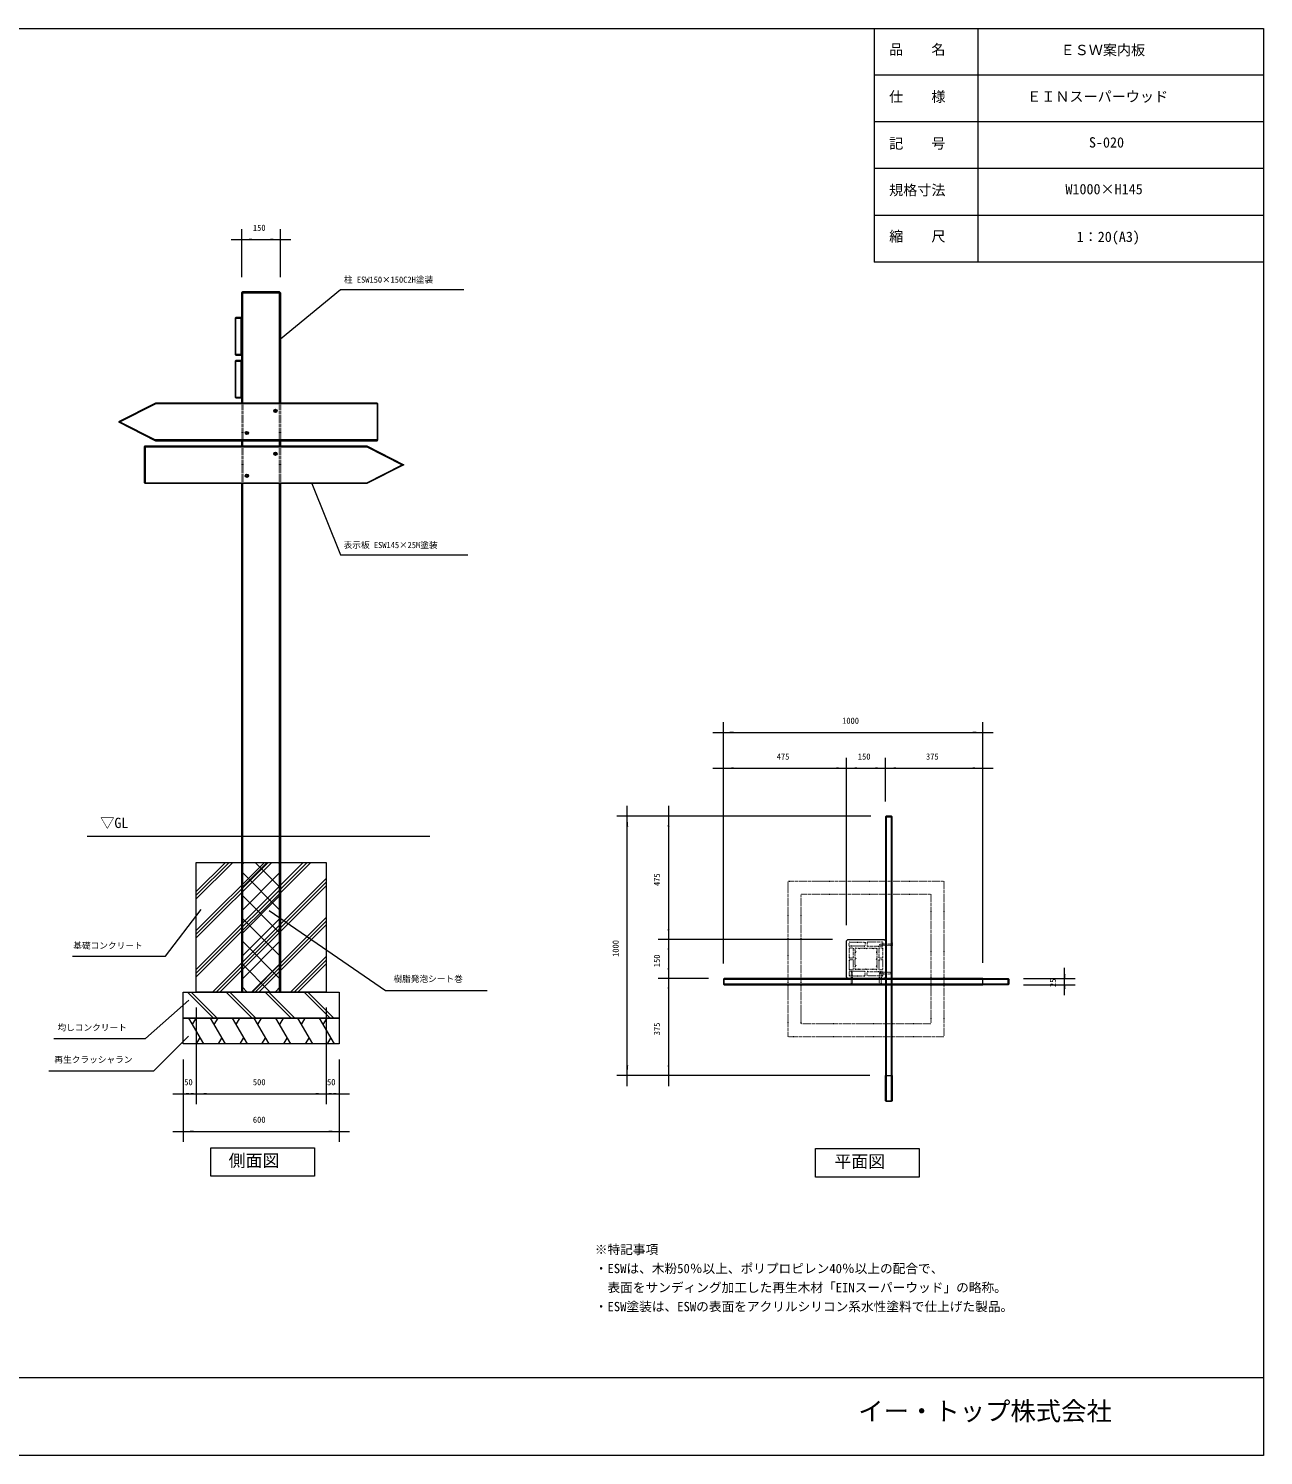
# Model space of a CAD drawing. Units: millimetres, scale not verified. Extents: x -3900 to 3900, y -2750 to 2750.
# Drawn here: x -858 to 3900, y -2750 to 2750 of the extents above; entities that cross this region are included whole.
import ezdxf
from ezdxf.enums import TextEntityAlignment as Align

# ---------------------------------------------------------------- set-up
doc = ezdxf.new("R2010")
doc.units = ezdxf.units.MM
doc.header["$LTSCALE"] = 20
doc.linetypes.add('USER5', pattern=[0.208282, 0.069427, -0.138855])
doc.layers.add('0-1_IMPORTED', color=30, linetype='Continuous', lineweight=18)
doc.styles.add('ＭＳ ゴシック', font='')
doc.styles.get('ＭＳ ゴシック').set_extended_font_data('MS Gothic')

msp = doc.modelspace()

# ---------------------------------------------------------------- linework, layer by layer
at = {"layer": '0-1_IMPORTED'}
for p, q in [((2400, 2750), (2400, 1850)), ((2800, 2750), (2800, 1850)), ((3900, 2570), (2400, 2570)), ((3900, 2390), (2400, 2390)), ((3900, 2210), (2400, 2210)), ((3900, 2030), (2400, 2030)), ((3900, 1850), (2400, 1850)), ((-36.85, 1731.1), (113.15, 1731.1)), ((-31.85, 1308.6), (-31.85, 1736.1)), ((108.15, 1736.1), (108.15, 1308.6)), ((-61.85, 1633.1), (-36.85, 1633.1)), ((-58.85, 1491.1), (-58.85, 1636.1)), ((-39.85, 1636.1), (-39.85, 1491.1)), ((-36.85, 1494.1), (-61.85, 1494.1)), ((-61.85, 1468.1), (-36.85, 1468.1)), ((-58.85, 1326.1), (-58.85, 1471.1)), ((-39.85, 1471.1), (-39.85, 1326.1)), ((-61.85, 1329.1), (-36.85, 1329.1)), ((-505.85, 1233.6), (-368.91, 1303.1)), ((488.15, 1303.1), (-368.91, 1303.1)), ((92.2, 1278.55), (92.2, 1280.04)), ((485.15, 1306.1), (485.15, 1161.1)), ((-505.85, 1233.6), (-368.91, 1164.1)), ((488.15, 1164.1), (-368.91, 1164.1)), ((-36.85, 1141.1), (-36.85, 1161.1)), ((-36.85, 1141.1), (-36.85, 1161.1)), ((-31.85, 1141.1), (-31.85, 1161.1)), ((-31.85, 1141.1), (-31.85, 1161.1)), ((-17.8, 1193.55), (-17.8, 1195.04)), ((108.15, 1161.1), (108.15, 1141.1)), ((108.15, 1161.1), (108.15, 1141.1)), ((113.15, 1161.1), (113.15, 1141.1)), ((113.15, 1161.1), (113.15, 1141.1)), ((-411.85, 1138.1), (445.2, 1138.1)), ((-408.85, 1141.1), (-408.85, 996.1)), ((92.2, 1113.55), (92.2, 1115.04)), ((445.2, 1138.1), (582.15, 1068.6)), ((-36.85, 976.1), (-36.85, 996.1)), ((-36.85, 976.1), (-36.85, 996.1)), ((-31.85, -963.9), (-31.85, 998.6)), ((-31.85, 976.1), (-31.85, 996.1)), ((-31.85, 976.1), (-31.85, 996.1)), ((-17.8, 1028.55), (-17.8, 1030.04)), ((108.15, 998.6), (108.15, -963.9)), ((2444, -289), (2469, -289)), ((2447, -1386), (2447, -286)), ((2466, -286), (2466, -1386)), ((688.15, -363.9), (-631.85, -363.9)), ((229, -463.9), (-211.85, -904.75)), ((214.86, -463.9), (-211.85, -890.61)), ((200.72, -463.9), (-211.85, -876.47)), ((79, -463.9), (-211.85, -754.75)), ((64.86, -463.9), (-211.85, -740.61)), ((50.72, -463.9), (-211.85, -726.47)), ((-71, -463.9), (-211.85, -604.75)), ((-99.28, -463.9), (-211.85, -576.47)), ((-85.14, -463.9), (-211.85, -590.61)), ((-36.85, -473.8), (-26.96, -463.9)), ((-36.85, -562.18), (61.43, -463.9)), ((113.15, -562.09), (14.96, -463.9)), ((113.15, -473.7), (103.34, -463.9)), ((288.15, -526.47), (-149.28, -963.9)), ((288.15, -540.61), (-135.14, -963.9)), ((113.15, -650.48), (-36.85, -500.48)), ((-36.85, -650.57), (113.15, -500.57)), ((288.15, -554.75), (-121, -963.9)), ((113.15, -738.86), (-36.85, -588.86)), ((-36.85, -738.96), (113.15, -588.96)), ((113.15, -827.25), (-36.85, -677.25)), ((-36.85, -827.35), (113.15, -677.35)), ((288.15, -676.47), (0.72, -963.9)), ((288.15, -690.61), (14.86, -963.9)), ((288.15, -704.75), (29, -963.9)), ((113.15, -915.64), (-36.85, -765.64)), ((-36.85, -915.74), (113.15, -765.74)), ((73.01, -963.9), (-36.85, -854.03)), ((3.37, -963.9), (113.15, -854.13)), ((288.15, -826.47), (150.72, -963.9)), ((288.15, -840.61), (164.86, -963.9)), ((288.15, -854.75), (179, -963.9)), ((1819, -914), (2919, -914)), ((2919, -933), (1819, -933)), ((1822, -936), (1822, -911)), ((2916, -936), (2916, -911)), ((-246, -963.9), (-146, -1063.9)), ((-231.85, -963.9), (-131.85, -1063.9)), ((-96, -963.9), (4, -1063.9)), ((-81.85, -963.9), (18.15, -1063.9)), ((-15.37, -963.9), (-36.85, -942.42)), ((54, -963.9), (154, -1063.9)), ((68.15, -963.9), (168.15, -1063.9)), ((91.76, -963.9), (113.15, -942.51)), ((204, -963.9), (304, -1063.9)), ((218.15, -963.9), (318.15, -1063.9)), ((-182.99, -1163.9), (-240.72, -1063.9)), ((-226.29, -1088.9), (-211.85, -1063.9)), ((-98.99, -1163.9), (-156.72, -1063.9)), ((-142.29, -1088.9), (-127.85, -1063.9)), ((-14.99, -1163.9), (-72.72, -1063.9)), ((-58.29, -1088.9), (-43.85, -1063.9)), ((69.01, -1163.9), (11.28, -1063.9)), ((25.71, -1088.9), (40.15, -1063.9)), ((153.01, -1163.9), (95.28, -1063.9)), ((109.71, -1088.9), (124.15, -1063.9)), ((237.01, -1163.9), (179.28, -1063.9)), ((193.71, -1088.9), (208.15, -1063.9)), ((321.01, -1163.9), (263.28, -1063.9)), ((277.71, -1088.9), (292.15, -1063.9)), ((-197.42, -1138.9), (-211.85, -1163.9)), ((-113.42, -1138.9), (-127.85, -1163.9)), ((-29.42, -1138.9), (-43.85, -1163.9)), ((54.58, -1138.9), (40.15, -1163.9)), ((138.58, -1138.9), (124.15, -1163.9)), ((222.58, -1138.9), (208.15, -1163.9)), ((306.58, -1138.9), (292.15, -1163.9)), ((2444, -1383), (2469, -1383)), ((-3900, -2450), (3900, -2450))]:
    msp.add_line(p, q, dxfattribs=at)
at = {"layer": '0-1_IMPORTED', "color": 1}
for p, q in [((-76.85, 1937), (-36.85, 1937)), ((-36.85, 1791.1), (-36.85, 1977)), ((-36.85, 1937), (113.15, 1937)), ((113.15, 1791.1), (113.15, 1977)), ((113.15, 1937), (153.15, 1937)), ((234, 996.1), (344, 721.5)), ((344, 721.5), (834, 721.5)), ((1819, -854), (1819, 77)), ((2819, -851), (2819, 77)), ((1779, 37), (1819, 37)), ((1819, 37), (2819, 37)), ((2819, 37), (2859, 37)), ((1779, -101), (1819, -101)), ((1819, -854), (1819, -61)), ((1819, -101), (2294, -101)), ((2254, -101), (2294, -101)), ((2294, -706), (2294, -61)), ((2294, -706), (2294, -61)), ((2294, -101), (2334, -101)), ((2294, -101), (2444, -101)), ((2404, -101), (2444, -101)), ((2444, -229), (2444, -61)), ((2444, -229), (2444, -61)), ((2444, -101), (2484, -101)), ((2444, -101), (2819, -101)), ((2819, -851), (2819, -61)), ((2819, -101), (2859, -101)), ((1449, -286), (1449, -246)), ((1608.1, -246), (1608.1, -286)), ((2387, -286), (1409, -286)), ((1449, -1286), (1449, -286)), ((2387, -286), (1568.1, -286)), ((1608.1, -286), (1608.1, -761)), ((68.81, -648.99), (517.65, -957.4)), ((2239, -761), (1568.1, -761)), ((2239, -761), (1568.1, -761)), ((1608.1, -721), (1608.1, -761)), ((1608.1, -761), (1608.1, -801)), ((1608.1, -761), (1608.1, -911)), ((1608.1, -871), (1608.1, -911)), ((3134, -911), (3134, -871)), ((1762, -911), (1568.1, -911)), ((1762, -911), (1568.1, -911)), ((1608.1, -911), (1608.1, -951)), ((1608.1, -911), (1608.1, -1286)), ((2976, -911), (3174, -911)), ((3134, -936), (3134, -911)), ((517.65, -957.4), (909, -957.4)), ((2976, -936), (3174, -936)), ((3134, -976), (3134, -936)), ((-211.85, -1023.9), (-211.85, -1396)), ((-211.85, -1023.9), (-211.85, -1396)), ((288.15, -1023.9), (288.15, -1396)), ((288.15, -1023.9), (288.15, -1396)), ((-261.85, -1223.9), (-261.85, -1396)), ((-261.85, -1223.9), (-261.85, -1541)), ((338.15, -1223.9), (338.15, -1396)), ((338.15, -1223.9), (338.15, -1541)), ((2384, -1286), (1409, -1286)), ((1449, -1326), (1449, -1286)), ((2384, -1286), (1568.1, -1286)), ((1608.1, -1286), (1608.1, -1326)), ((-301.85, -1356), (-261.85, -1356)), ((-261.85, -1356), (-211.85, -1356)), ((-251.85, -1356), (-211.85, -1356)), ((-211.85, -1356), (288.15, -1356)), ((-211.85, -1356), (-171.85, -1356)), ((248.15, -1356), (288.15, -1356)), ((288.15, -1356), (328.15, -1356)), ((288.15, -1356), (338.15, -1356)), ((338.15, -1356), (378.15, -1356)), ((-301.85, -1501), (-261.85, -1501)), ((-261.85, -1501), (338.15, -1501)), ((338.15, -1501), (378.15, -1501))]:
    msp.add_line(p, q, dxfattribs=at)
at = {"layer": '0-1_IMPORTED', "linetype": 'USER5'}
for p, q in [((-36.85, 1306.1), (-36.85, 1161.1)), ((-31.85, 1306.1), (-31.85, 1161.1)), ((108.15, 1306.1), (108.15, 1161.1)), ((113.15, 1306.1), (113.15, 1161.1)), ((-36.85, 1141.1), (-36.85, 996.1)), ((-31.85, 1141.1), (-31.85, 996.1)), ((108.15, 1141.1), (108.15, 996.1)), ((113.15, 1141.1), (113.15, 996.1)), ((2304, -785.5), (2304, -773)), ((2304, -796.5), (2304, -830.5)), ((2306, -771), (2363.5, -771)), ((2363.5, -787.5), (2306, -787.5)), ((2318.5, -794.5), (2306, -794.5)), ((2320.5, -830.5), (2320.5, -796.5)), ((2365.5, -773), (2365.5, -785.5)), ((2372.5, -773), (2372.5, -785.5)), ((2432, -771), (2374.5, -771)), ((2374.5, -787.5), (2432, -787.5)), ((2417.5, -796.5), (2417.5, -830.5)), ((2432, -794.5), (2419.5, -794.5)), ((2434, -785.5), (2434, -773)), ((2434, -830.5), (2434, -796.5)), ((2304, -841.5), (2304, -875.5)), ((2306, -832.5), (2318.5, -832.5)), ((2318.5, -839.5), (2306, -839.5)), ((2306, -877.5), (2318.5, -877.5)), ((2320.5, -875.5), (2320.5, -841.5)), ((2327.5, -875.5), (2327.5, -862.5)), ((2417.5, -841.5), (2417.5, -875.5)), ((2419.5, -832.5), (2432, -832.5)), ((2432, -839.5), (2419.5, -839.5)), ((2419.5, -877.5), (2432, -877.5)), ((2434, -875.5), (2434, -841.5)), ((2304, -886.5), (2304, -899)), ((2363.5, -884.5), (2306, -884.5)), ((2306, -901), (2363.5, -901)), ((2365.5, -899), (2365.5, -886.5)), ((2372.5, -899), (2372.5, -886.5)), ((2374.5, -884.5), (2432, -884.5)), ((2432, -901), (2374.5, -901)), ((2434, -886.5), (2434, -899))]:
    msp.add_line(p, q, dxfattribs=at)
at = {"layer": '0-1_IMPORTED'}
for points in [[(-3900, 2750), (3900, 2750), (3900, -2750), (-3900, -2750)], [(-39.85, 1636.1), (-58.85, 1636.1), (-61.85, 1633.1), (-61.85, 1494.1), (-58.85, 1491.1), (-39.85, 1491.1), (-36.85, 1494.1), (-36.85, 1633.1)], [(-39.85, 1471.1), (-58.85, 1471.1), (-61.85, 1468.1), (-61.85, 1329.1), (-58.85, 1326.1), (-39.85, 1326.1), (-36.85, 1329.1), (-36.85, 1468.1)], [(485.15, 1161.1), (488.15, 1164.1), (488.15, 1303.1), (485.15, 1306.1), (-369, 1306.1), (-511.85, 1233.6), (-369, 1161.1)], [(-408.85, 996.1), (-411.85, 999.1), (-411.85, 1138.1), (-408.85, 1141.1), (445.29, 1141.1), (588.15, 1068.6), (445.29, 996.1)], [(2466, -286), (2447, -286), (2444, -289), (2444, -1286), (2469, -1286), (2469, -289)], [(-211.85, -463.9), (288.15, -463.9), (288.15, -963.9), (-211.85, -963.9)], [(-36.85, -463.9), (113.15, -463.9), (113.15, -963.9), (-36.85, -963.9)], [(2294, -766), (2299, -761), (2439, -761), (2444, -766), (2444, -906), (2439, -911), (2299, -911), (2294, -906)], [(1819, -914), (1819, -933), (1822, -936), (2819, -936), (2819, -911), (1822, -911)], [(2819, -936), (2819, -911), (2916, -911), (2919, -914), (2919, -933), (2916, -936)], [(-261.85, -963.9), (338.15, -963.9), (338.15, -1063.9), (-261.85, -1063.9)], [(-261.85, -1063.9), (338.15, -1063.9), (338.15, -1163.9), (-261.85, -1163.9)], [(2444, -1286), (2469, -1286), (2469, -1383), (2466, -1386), (2447, -1386), (2444, -1383)], [(-156, -1564), (244, -1564), (244, -1674), (-156, -1674)], [(2174, -1567.25), (2574, -1567.25), (2574, -1677.25), (2174, -1677.25)]]:
    msp.add_lwpolyline(points, close=True, dxfattribs=at)
for points in [[(-36.85, 1308.6), (-36.85, 1731.1), (-31.85, 1736.1), (108.15, 1736.1), (113.15, 1731.1), (113.15, 1308.6)], [(90.7, 1275.15), (89.21, 1275.15), (89.21, 1277.05), (90.7, 1277.05)], [(92.2, 1280.04), (94.1, 1280.04), (94.1, 1278.55)], [(94.1, 1273.66), (94.1, 1272.17), (92.2, 1272.17), (92.2, 1273.66)], [(95.59, 1277.05), (97.08, 1277.05), (97.08, 1275.15), (95.59, 1275.15)], [(-19.3, 1190.15), (-20.79, 1190.15), (-20.79, 1192.05), (-19.3, 1192.05)], [(-17.8, 1195.04), (-15.9, 1195.04), (-15.9, 1193.55)], [(-15.9, 1188.66), (-15.9, 1187.17), (-17.8, 1187.17), (-17.8, 1188.66)], [(-14.41, 1192.05), (-12.92, 1192.05), (-12.92, 1190.15), (-14.41, 1190.15)], [(90.7, 1110.15), (89.21, 1110.15), (89.21, 1112.05), (90.7, 1112.05)], [(92.2, 1115.04), (94.1, 1115.04), (94.1, 1113.55)], [(94.1, 1108.66), (94.1, 1107.17), (92.2, 1107.17), (92.2, 1108.66)], [(95.59, 1112.05), (97.08, 1112.05), (97.08, 1110.15), (95.59, 1110.15)], [(-411.85, 999.1), (445.2, 999.1), (582.15, 1068.6)], [(113.15, 998.6), (113.15, -963.9), (-36.85, -963.9), (-36.85, 998.6)], [(-19.3, 1025.15), (-20.79, 1025.15), (-20.79, 1027.05), (-19.3, 1027.05)], [(-17.8, 1030.04), (-15.9, 1030.04), (-15.9, 1028.55)], [(-15.9, 1023.66), (-15.9, 1022.17), (-17.8, 1022.17), (-17.8, 1023.66)], [(-14.41, 1027.05), (-12.92, 1027.05), (-12.92, 1025.15), (-14.41, 1025.15)]]:
    msp.add_lwpolyline(points, dxfattribs=at)
at = {"layer": '0-1_IMPORTED', "color": 1}
for points in [[(113.15, 1554), (344, 1744), (819, 1744)], [(-688.48, -824.95), (-330, -824.95), (-192.44, -645.71)], [(-760, -1143.37), (-407.96, -1143.37), (-241, -995.42)], [(-780, -1267.23), (-375, -1267.23), (-241.76, -1133.99)]]:
    msp.add_lwpolyline(points, dxfattribs=at)
at = {"layer": '0-1_IMPORTED', "linetype": 'USER5'}
for points in [[(2069, -536), (2669, -536), (2669, -1136), (2069, -1136)], [(2119, -586), (2619, -586), (2619, -1086), (2119, -1086)], [(2427.3, -784), (2419, -781), (2427.3, -778), (2465.7, -778), (2465.7, -784)], [(2465.7, -778), (2469, -774.7), (2469, -787.3), (2465.7, -784)], [(2311, -932.7), (2307.7, -936), (2320.3, -936), (2317, -932.7)], [(2317, -894.3), (2314, -886), (2311, -894.3), (2311, -932.7), (2317, -932.7)], [(2427, -932.7), (2430.3, -936), (2417.7, -936), (2421, -932.7)], [(2427.3, -888), (2419, -891), (2427.3, -894), (2465.7, -894), (2465.7, -888)], [(2421, -894.3), (2424, -886), (2427, -894.3), (2427, -932.7), (2421, -932.7)], [(2465.7, -894), (2469, -897.3), (2469, -884.7), (2465.7, -888)]]:
    msp.add_lwpolyline(points, close=True, dxfattribs=at)
for points in [[(2327.5, -862.5), (2330.5, -862.5), (2327.5, -859.5), (2327.5, -836), (2330.5, -836), (2327.5, -833), (2327.5, -809.5), (2330.5, -809.5), (2327.5, -806.5), (2327.5, -796.5)], [(2329.5, -794.5), (2342.5, -794.5), (2342.5, -797.5), (2345.5, -794.5), (2369, -794.5), (2369, -797.5), (2372, -794.5), (2395.5, -794.5), (2395.5, -797.5), (2398.5, -794.5), (2408.5, -794.5)], [(2410.5, -796.5), (2410.5, -809.5), (2407.5, -809.5), (2410.5, -812.5), (2410.5, -836), (2407.5, -836), (2410.5, -839), (2410.5, -862.5), (2407.5, -862.5), (2410.5, -865.5), (2410.5, -875.5)], [(2408.5, -877.5), (2395.5, -877.5), (2395.5, -874.5), (2392.5, -877.5), (2369, -877.5), (2369, -874.5), (2366, -877.5), (2342.5, -877.5), (2342.5, -874.5), (2339.5, -877.5), (2329.5, -877.5)]]:
    msp.add_lwpolyline(points, dxfattribs=at)
at = {"layer": '0-1_IMPORTED'}
for centre in [(93.15, 1276.1), (-16.85, 1191.1), (93.15, 1111.1), (-16.85, 1026.1)]:
    msp.add_circle(centre, 6.3, dxfattribs=at)
for centre, start, end in [((90.7, 1278.55), 270, 0), ((90.7, 1273.66), 360, 90), ((95.59, 1278.55), 180, 270), ((95.59, 1273.66), 90, 180), ((-19.3, 1193.55), 270, 0), ((-19.3, 1188.66), 360, 90), ((-14.41, 1193.55), 180, 270), ((-14.41, 1188.66), 90, 180), ((90.7, 1113.55), 270, 0), ((90.7, 1108.66), 360, 90), ((95.59, 1113.55), 180, 270), ((95.59, 1108.66), 90, 180), ((-19.3, 1028.55), 270, 0), ((-19.3, 1023.66), 360, 90), ((-14.41, 1028.55), 180, 270), ((-14.41, 1023.66), 90, 180)]:
    msp.add_arc(centre, 1.49, start, end, dxfattribs=at)
at = {"layer": '0-1_IMPORTED', "linetype": 'USER5'}
for centre, start, end in [((2306, -773), 90, 180), ((2306, -785.5), 180, 270), ((2306, -796.5), 90, 180), ((2318.5, -796.5), 0, 90), ((2329.5, -796.5), 90, 180), ((2363.5, -773), 360, 90), ((2363.5, -785.5), 270, 0), ((2374.5, -773), 90, 180), ((2374.5, -785.5), 180, 270), ((2408.5, -796.5), 0, 90), ((2419.5, -796.5), 90, 180), ((2432, -773), 360, 90), ((2432, -785.5), 270, 0), ((2432, -796.5), 0, 90), ((2306, -830.5), 180, 270), ((2306, -841.5), 90, 180), ((2306, -875.5), 180, 270), ((2318.5, -830.5), 270, 0), ((2318.5, -841.5), 0, 90), ((2318.5, -875.5), 270, 0), ((2329.5, -875.5), 180, 270), ((2408.5, -875.5), 270, 0), ((2419.5, -830.5), 180, 270), ((2419.5, -841.5), 90, 180), ((2419.5, -875.5), 180, 270), ((2432, -830.5), 270, 0), ((2432, -841.5), 0, 90), ((2432, -875.5), 270, 0), ((2306, -886.5), 90, 180), ((2306, -899), 180, 270), ((2363.5, -886.5), 0, 90), ((2363.5, -899), 270, 0), ((2374.5, -886.5), 90, 180), ((2374.5, -899), 180, 270), ((2432, -886.5), 0, 90), ((2432, -899), 270, 0)]:
    msp.add_arc(centre, 2, start, end, dxfattribs=at)
at = {"layer": '0-1_IMPORTED', "color": 1}
for points in [[(-36.85, 1937), (3.14, 1940.5), (3.14, 1933.5)], [(113.15, 1937), (73.15, 1933.5), (73.15, 1940.5)], [(1819, 37), (1859, 40.5), (1859, 33.5)], [(2819, 37), (2779, 33.5), (2779, 40.5)], [(1819, -101), (1859, -97.5), (1859, -104.5)], [(2294, -101), (2254, -104.5), (2254, -97.5)], [(2294, -101), (2334, -97.5), (2334, -104.5)], [(2444, -101), (2404, -104.5), (2404, -97.5)], [(2444, -101), (2484, -97.5), (2484, -104.5)], [(2819, -101), (2779, -104.5), (2779, -97.5)], [(1449, -286), (1452.5, -326), (1445.5, -326)], [(1608.1, -286), (1611.59, -326), (1604.6, -326)], [(1608.1, -761), (1604.6, -721), (1611.59, -721)], [(1608.1, -761), (1611.59, -801), (1604.6, -801)], [(1608.1, -911), (1604.6, -871), (1611.59, -871)], [(1608.1, -911), (1611.59, -951), (1604.6, -951)], [(3134, -936), (3130.5, -896), (3137.5, -896)], [(3134, -911), (3137.5, -951), (3130.5, -951)], [(1449, -1286), (1445.5, -1246), (1452.5, -1246)], [(1608.1, -1286), (1604.6, -1246), (1611.59, -1246)], [(-261.85, -1356), (-221.86, -1352.5), (-221.86, -1359.5)], [(-211.85, -1356), (-251.85, -1359.5), (-251.85, -1352.5)], [(-211.85, -1356), (-171.86, -1352.5), (-171.86, -1359.5)], [(288.15, -1356), (248.15, -1359.5), (248.15, -1352.5)], [(288.15, -1356), (328.14, -1352.5), (328.14, -1359.5)], [(338.15, -1356), (298.15, -1359.5), (298.15, -1352.5)], [(-261.85, -1501), (-221.86, -1497.5), (-221.86, -1504.5)], [(338.15, -1501), (298.15, -1504.5), (298.15, -1497.5)]]:
    msp.add_solid(points, dxfattribs=at)

# ---------------------------------------------------------------- texts
at = {"layer": '0-1_IMPORTED', "color": 7, "style": 'ＭＳ ゴシック'}
for s, height, p in [('品\u3000\u3000名', 39.81, (2457.74, 2637.38)), ('ＥＳＷ案内板', 39.81, (3118.38, 2635.44)), ('仕\u3000\u3000様', 39.81, (2457.74, 2455.44)), ('ＥＩＮスーパーウッド', 39.81, (2989.66, 2456.04)), ('記\u3000\u3000号', 39.81, (2457.74, 2275.44)), ('S-020', 39.81, (3227.51, 2279.32)), ('規格寸法', 39.81, (2457.74, 2095.44)), ('W1000×H145', 39.81, (3136.95, 2099.32)), ('150', 23.88, (6.4, 1962.93)), ('縮\u3000\u3000尺', 39.81, (2457.74, 1917.38)), ('1：20(A3)', 39.81, (3180.14, 1915.44)), ('柱 ESW150×150C2H塗装', 23.88, (357.12, 1762.91)), ('表示板 ESW145×25M塗装', 23.88, (355.95, 740.09)), ('1000', 23.88, (2276.67, 62.93)), ('475', 23.88, (2024.75, -75.07)), ('150', 23.88, (2337.25, -75.07)), ('375', 23.88, (2599.75, -75.07)), ('▽GL', 39.81, (-581.6, -343.52)), ('基礎コンクリート', 23.88, (-685.88, -803.84)), ('樹脂発泡シート巻', 23.88, (547.8, -932.07)), ('均しコンクリート', 23.88, (-746.63, -1119.66)), ('再生クラッシャラン', 23.88, (-758.27, -1243.52)), ('50', 23.88, (-258.02, -1330.07)), ('500', 23.88, (6.4, -1330.07)), ('50', 23.88, (291.98, -1330.07)), ('600', 23.88, (6.4, -1475.07)), ('側面図', 47.77, (-86.96, -1651.46)), ('平面図', 47.77, (2247, -1654.71)), ('※特記事項', 35.82, (1323.76, -1984.77)), ('・ESWは、木粉50％以上、ポリプロピレン40％以上の配合で、', 35.82, (1323.76, -2058.07)), ('  表面をサンディング加工した再生木材「EINスーパーウッド」の略称。', 35.82, (1323.76, -2131.37)), ('・ESW塗装は、ESWの表面をアクリルシリコン系水性塗料で仕上げた製品。', 35.82, (1323.76, -2204.66)), ('イー・トップ株式会社', 71.65, (2338.73, -2636.38))]:
    msp.add_text(s, height=height, dxfattribs=at).set_placement(p, align=Align.BOTTOM_LEFT)
for s, p in [('475', (1582.17, -555.25)), ('1000', (1423.07, -828.33)), ('150', (1582.17, -867.75)), ('25', (3108.07, -944.67)), ('375', (1582.17, -1130.25))]:
    msp.add_text(s, height=23.88, rotation=90, dxfattribs=at).set_placement(p, align=Align.BOTTOM_LEFT)

doc.saveas('drawing.dxf')
